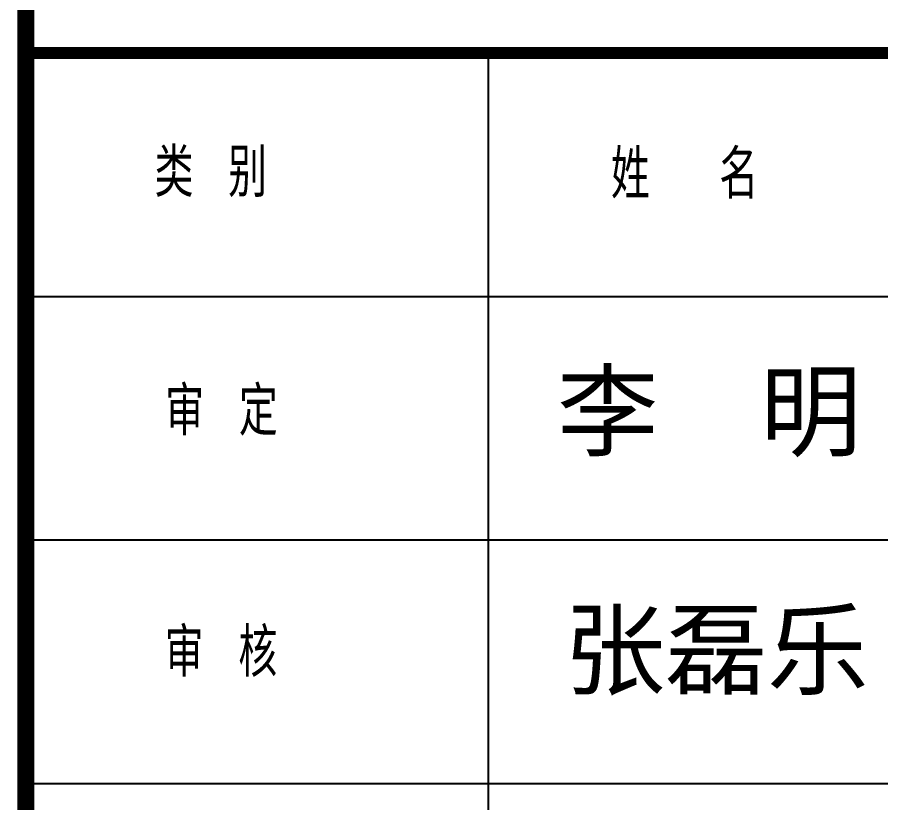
# Model space of a CAD drawing. Extents: x -427546 to -314919, y 698702 to 968782.
# Drawn here: x -359781 to -356234, y 905967 to 909193 of the extents above; entities that cross this region are included whole.
import ezdxf

# ---------------------------------------------------------------- set-up
doc = ezdxf.new("R2010")
doc.units = 0
doc.header["$LTSCALE"] = 1000
doc.header["$MEASUREMENT"] = 0
for name, color, linetype in [('PP-PM-TK', 7, 'CONTINUOUS'), ('PUB_TEXT', 7, 'CONTINUOUS'), ('PUB_TITLE', 4, 'CONTINUOUS'), ('签名', 255, 'CONTINUOUS')]:
    doc.layers.add(name, color=color, linetype=linetype)
doc.styles.add('-黑体', font='simhei.ttf', dxfattribs={"width": 0.8})
doc.styles.add('TQ', font='txt.shx', dxfattribs={"width": 0.8, "bigfont": 'hztxt.shx'})

msp = doc.modelspace()

# ---------------------------------------------------------------- linework, layer by layer
at = {"layer": 'PP-PM-TK', "color": 4, "const_width": 70}
msp.add_lwpolyline([(-359745.8, 925782.3), (-359745.8, 885782.3)], dxfattribs=at)
at = {"layer": 'PUB_TITLE', "color": 4}
for p, q in [((-357845.8, 902046.4), (-357845.8, 909046.4)), ((-359745.8, 908046.4), (-354245.8, 908046.4)), ((-359745.8, 907046.4), (-354245.8, 907046.4)), ((-359745.8, 906046.4), (-354245.8, 906046.4))]:
    msp.add_line(p, q, dxfattribs=at)
at = {"layer": 'PUB_TITLE', "color": 4, "const_width": 50}
msp.add_lwpolyline([(-359745.8, 909046.4), (-354245.8, 909046.4)], dxfattribs=at)

# ---------------------------------------------------------------- texts
at = {"layer": 'PUB_TEXT', "color": 2, "char_height": 200, "width": 1679.83, "attachment_point": 1, "style": 'TQ'}
for s, insert in [('类 别', (-359217.1, 908655.4)), ('姓  名', (-357342.8, 908647.9)), ('审 定', (-359173.4, 907675)), ('审 核', (-359175.3, 906683.9))]:
    msp.add_mtext(s, dxfattribs=dict(at, insert=insert))
at = {"layer": '签名', "linetype": 'CONTINUOUS', "style": '-黑体'}
for s, p in [('李  明', (-357563.9, 907421.9)), ('张磊乐', (-357536.3, 906441.9))]:
    msp.add_text(s, height=306, dxfattribs=at).set_placement(p)

doc.saveas('drawing.dxf')
